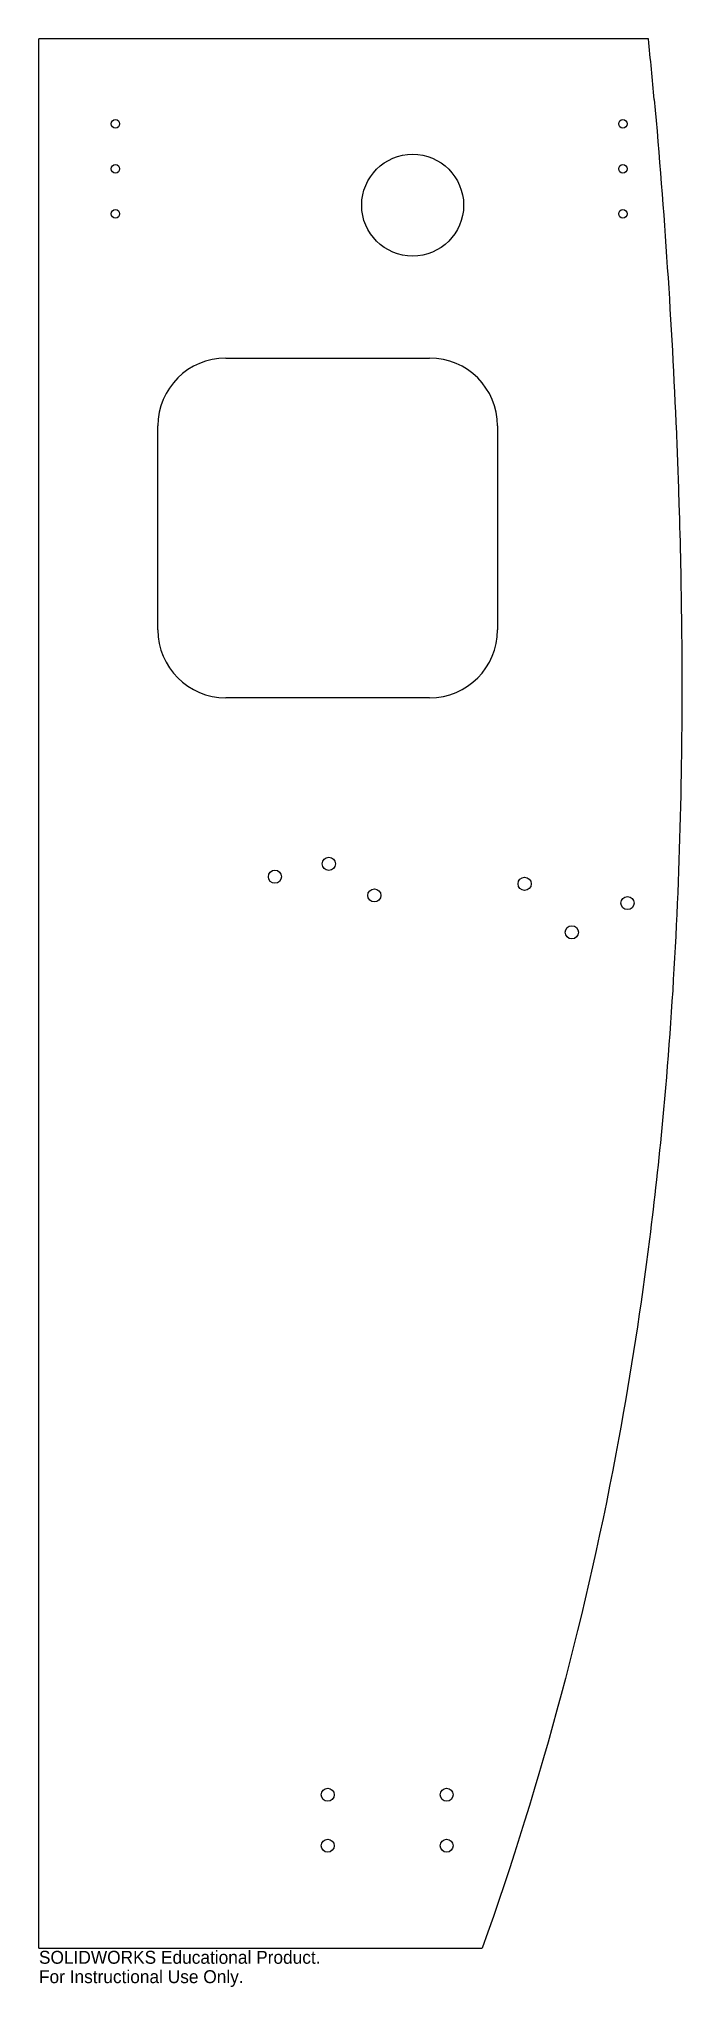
# Model space of a CAD drawing. Header units: inches. Extents: x 10.5 to 20, y -224.6 to -195.9.
import ezdxf

# ---------------------------------------------------------------- set-up
doc = ezdxf.new("R2010")
doc.units = ezdxf.units.IN
doc.header["$MEASUREMENT"] = 0
doc.styles.add('SLDTEXTSTYLE0', font='Arail.ttf')

msp = doc.modelspace()

# ---------------------------------------------------------------- linework, layer by layer
at = {"color": 1, "linetype": 'Continuous', "lineweight": 25}
for p, q in [((19.47, -195.911), (10.5, -195.911)), ((10.5, -224.011), (10.5, -195.911)), ((13.25, -200.608), (16.25, -200.608)), ((12.25, -204.608), (12.25, -201.608)), ((17.25, -201.608), (17.25, -204.608)), ((16.25, -205.608), (13.25, -205.608)), ((10.5, -224.011), (17.025, -224.011))]:
    msp.add_line(p, q, dxfattribs=at)
for centre, radius in [((11.625, -197.161), 0.0625), ((19.095, -197.161), 0.0625), ((11.625, -197.823), 0.0625), ((16, -198.358), 0.75), ((19.095, -197.823), 0.0625), ((11.625, -198.485), 0.0625), ((19.095, -198.485), 0.0625), ((13.973, -208.242), 0.0967), ((14.766, -208.053), 0.0967), ((15.436, -208.517), 0.0968), ((17.648, -208.346), 0.0968), ((19.162, -208.63), 0.0967), ((18.342, -209.06), 0.0968), ((14.75, -221.755), 0.095), ((16.5, -221.755), 0.095), ((14.75, -222.505), 0.095), ((16.5, -222.505), 0.095)]:
    msp.add_circle(centre, radius, dxfattribs=at)
for centre, start, end in [((13.25, -201.608), 90, 180), ((16.25, -201.608), 360, 90), ((13.25, -204.608), 180, 270), ((16.25, -204.608), 270, 360)]:
    msp.add_arc(centre, 1, start, end, dxfattribs=at)
msp.add_open_spline([(19.556, -196.804), (19.528, -196.506), (19.5, -196.208), (19.47, -195.911)], degree=3, dxfattribs=at)
msp.add_open_spline([(19.556, -196.804), (19.703, -198.451), (19.813, -200.109), (19.881, -201.707), (19.896, -202.059), (19.908, -202.408), (19.919, -202.756), (19.938, -203.35), (19.95, -203.946), (19.957, -204.543), (19.965, -205.268), (19.963, -205.995), (19.951, -206.723), (19.923, -208.424), (19.837, -210.13), (19.677, -211.828), (19.622, -212.413), (19.558, -212.998), (19.485, -213.579), (19.361, -214.565), (19.212, -215.537), (19.035, -216.5), (18.568, -219.045), (17.909, -221.523), (17.025, -224.011)], degree=3, knots=[0, 0, 0, 0, 11.776776, 11.776776, 11.776776, 14.37427, 14.37427, 14.37427, 18.797964, 18.797964, 18.797964, 24.166336, 24.166336, 24.166336, 36.717505, 36.717505, 36.717505, 41.043839, 41.043839, 41.043839, 48.386872, 48.386872, 48.386872, 67.800161, 67.800161, 67.800161, 67.800161], dxfattribs=at)

# ---------------------------------------------------------------- texts
at = {"color": 7, "linetype": 'Continuous', "char_height": 0.1903, "attachment_point": 1, "style": 'SLDTEXTSTYLE0'}
for s, insert in [('SOLIDWORKS Educational Product.', (10.5, -224.052)), ('For Instructional Use Only.', (10.5, -224.337))]:
    msp.add_mtext(s, dxfattribs=dict(at, insert=insert))

doc.saveas('drawing.dxf')
